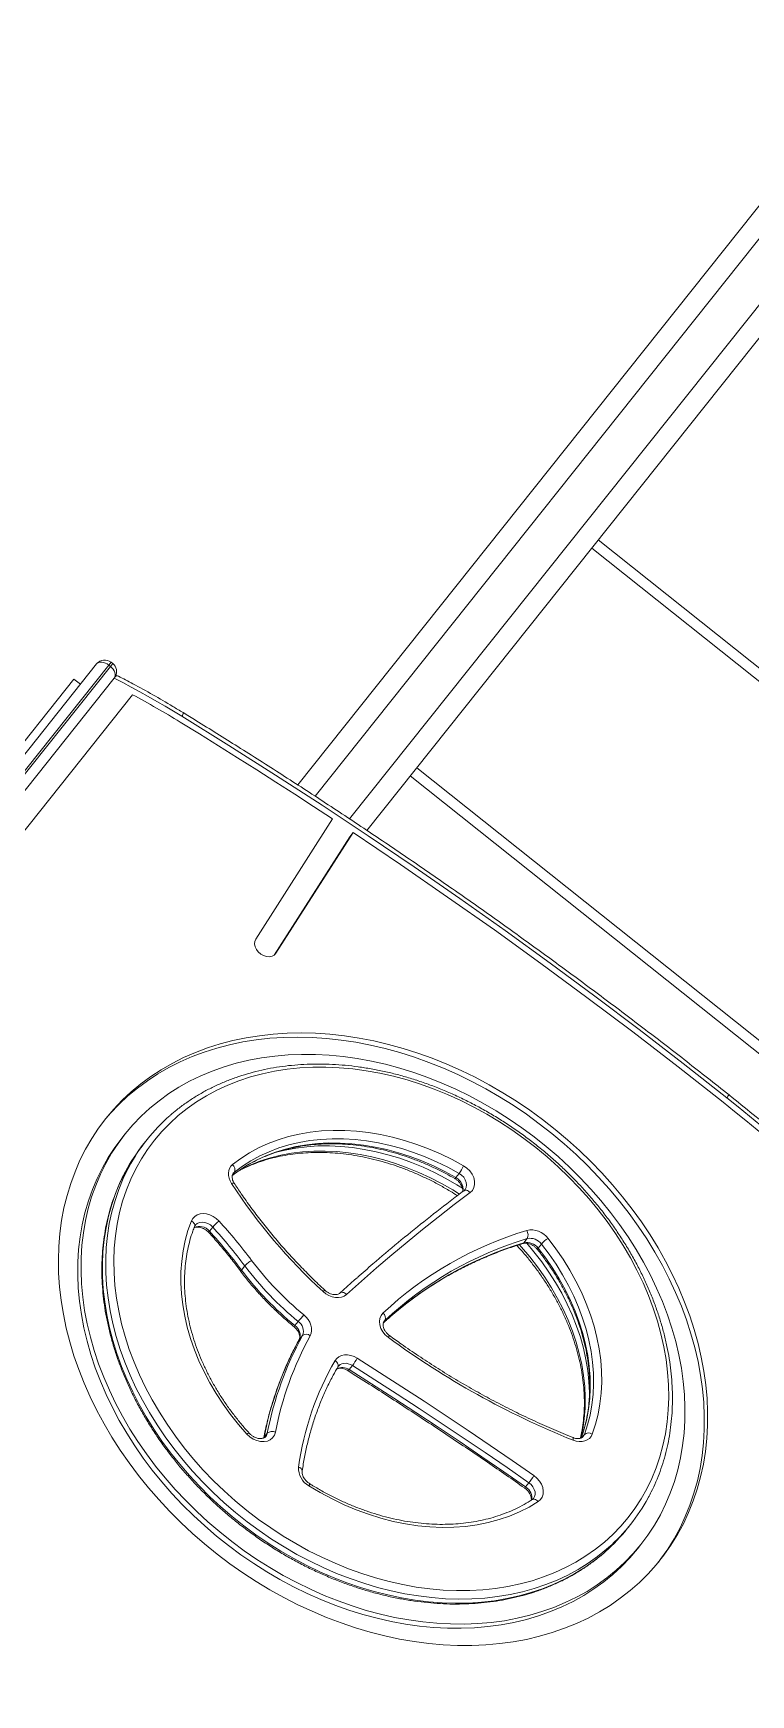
# Model space of a CAD drawing. Header units: millimetres. Extents: x -229914 to 856942, y -268655 to 87212.
# Drawn here: x -140891 to -140543, y 23925 to 24732 of the extents above; entities that cross this region are included whole.
import ezdxf

# ---------------------------------------------------------------- set-up
doc = ezdxf.new("R2010")
doc.units = ezdxf.units.MM

# ---------------------------------------------------------------- blocks, each defined once
blk = doc.blocks.new('Т912NEW')
at = {"color": 7, "linetype": 'Continuous', "lineweight": 15}
for p, q in [((-2987.25, 526.13), (-2987.25, 1056.96)), ((-2947.25, 1056.96), (-2947.25, 529.78)), ((-2231.25, 705.01), (-2947.25, 705.01)), ((-2231.25, 563.58), (-2947.25, 563.58)), ((-2944.64, 455.66), (-2951.81, 524.77)), ((-2951.81, 522.2), (-2951.81, 524.77)), ((-3094.25, 516.28), (-3095.25, 516.28)), ((-2956.6, 454.93), (-2963.74, 523.73)), ((-2944.76, 454.29), (-2951.81, 522.2)), ((-3100.25, 7.17), (-3100.25, 511.28)), ((-3095.25, 514.5), (-3095.25, 10.38)), ((-3095.25, 514.5), (-3094.25, 514.5)), ((-3094.25, 10.38), (-3094.25, 514.5)), ((-3089.25, 511.14), (-3089.25, 512.02)), ((-3089.25, 511.14), (-3089.25, 7.17)), ((-3077.25, 510.46), (-3077.25, 18.93)), ((-3100.25, 498.65), (-3104.25, 498.65)), ((-3104.25, 416.48), (-3104.25, 498.65)), ((-2808.51, 424.87), (-2808.51, 427.44)), ((-2801.34, 422.91), (-2801.42, 422.34)), ((-2762.94, 420.66), (-2762.94, 423.23)), ((-2755.89, 425.5), (-2755.89, 422.93)), ((-2947.25, 341.43), (-2947.25, 338.86)), ((-2937.25, 345.93), (-2937.25, 343.36)), ((-2637.25, 343.36), (-2637.25, 345.93)), ((-2627.25, 338.86), (-2627.25, 341.43)), ((-2885.87, 332.54), (-2885.87, 329.97)), ((-2688.44, 328.49), (-2688.44, 331.06)), ((-2861.94, 324.89), (-2861.94, 327.46)), ((-2824.79, 319.98), (-2824.79, 322.55)), ((-2818.95, 318.55), (-2818.95, 315.98)), ((-2790.92, 322.2), (-2790.92, 319.63)), ((-2802.79, 268.22), (-2802.79, 270.79))]:
    blk.add_line(p, q, dxfattribs=at)
at = {"color": 8, "linetype": 'Continuous', "lineweight": 15}
for p, q in [((-2977.25, 1049.89), (-2977.25, 527.1)), ((-2957.25, 528.9), (-2957.25, 1049.89)), ((-2947.25, 710.01), (-2231.25, 710.01)), ((-2947.25, 568.58), (-2231.25, 568.58)), ((-3095.25, 516.28), (-3095.25, 514.5)), ((-3094.25, 514.5), (-3094.25, 516.28)), ((-2944.64, 454.93), (-2944.64, 455.66)), ((-2682.02, 364.21), (-2682.02, 366.18)), ((-2894.2, 359.92), (-2894.29, 359.19)), ((-2894.2, 359.92), (-2894.2, 358.59)), ((-2792.22, 349.17), (-2792.26, 348.72)), ((-2792.22, 349.17), (-2792.22, 348.37)), ((-2818.93, 315.77), (-2818.95, 315.98)), ((-2802.79, 268.22), (-2802.64, 267.9))]:
    blk.add_line(p, q, dxfattribs=at)
at = {"color": 7, "linetype": 'Continuous', "lineweight": 15, "flags": 128}
for points in [[(-2729.73, 537.08), (-2756.71, 536.92), (-2783.67, 536.49), (-2810.63, 535.78), (-2837.58, 534.8), (-2864.5, 533.55), (-2891.4, 532.02), (-2918.27, 530.23), (-2945.11, 528.16), (-2971.91, 525.81), (-2998.67, 523.2), (-3025.38, 520.32), (-3052.04, 517.16)], [(-2729.72, 534.29), (-2757.54, 534.12), (-2785.35, 533.66), (-2813.15, 532.91), (-2840.94, 531.86), (-2868.7, 530.53), (-2896.44, 528.9), (-2924.14, 526.98), (-2951.81, 524.77)], [(-2672.8, 535.57), (-2679.91, 535.93), (-2687.02, 536.24), (-2694.13, 536.5), (-2701.25, 536.71), (-2708.37, 536.88), (-2715.49, 536.99), (-2722.61, 537.06), (-2729.73, 537.08)], [(-2673.3, 532.79), (-2680.34, 533.15), (-2687.39, 533.45), (-2694.44, 533.71), (-2701.49, 533.93), (-2708.55, 534.09), (-2715.61, 534.2), (-2722.66, 534.27), (-2729.72, 534.29)], [(-3052.04, 517.16), (-3056.73, 516.56), (-3061.41, 515.91), (-3066.08, 515.23), (-3070.74, 514.49), (-3075.39, 513.72), (-3080.02, 512.9), (-3084.64, 512.04), (-3089.25, 511.14)], [(-2963.74, 523.73), (-2974.67, 522.73), (-2985.58, 521.68), (-2996.49, 520.59), (-3007.4, 519.45), (-3018.29, 518.26), (-3029.18, 517.03), (-3040.06, 515.76), (-3050.92, 514.44)], [(-3095.25, 514.5), (-3096.23, 514.44), (-3097.17, 514.25), (-3098.03, 513.96), (-3098.79, 513.56), (-3099.41, 513.07), (-3099.87, 512.51), (-3100.16, 511.91), (-3100.25, 511.28)], [(-2959.25, 341.43), (-2959.08, 335.48), (-2958.55, 329.54), (-2957.67, 323.62), (-2956.45, 317.74), (-2954.88, 311.91), (-2952.96, 306.14), (-2950.71, 300.43), (-2948.13, 294.82), (-2945.21, 289.3), (-2941.98, 283.88), (-2938.42, 278.59), (-2934.56, 273.42), (-2930.4, 268.39), (-2925.94, 263.51), (-2921.21, 258.79), (-2916.19, 254.23), (-2910.92, 249.86), (-2905.39, 245.67), (-2899.62, 241.68), (-2893.62, 237.89), (-2887.4, 234.32), (-2880.98, 230.96), (-2874.37, 227.83), (-2867.58, 224.93), (-2860.63, 222.26), (-2853.52, 219.85), (-2846.28, 217.68), (-2838.92, 215.76), (-2831.46, 214.1), (-2823.9, 212.7), (-2816.27, 211.56), (-2808.58, 210.69), (-2800.84, 210.09), (-2793.08, 209.75), (-2785.31, 209.68), (-2777.54, 209.88), (-2769.79, 210.36), (-2762.07, 211.09), (-2754.41, 212.1), (-2746.82, 213.37), (-2739.3, 214.9), (-2731.89, 216.69), (-2724.59, 218.73), (-2717.41, 221.03), (-2710.38, 223.57), (-2703.51, 226.35), (-2696.8, 229.36), (-2690.28, 232.61), (-2683.96, 236.08), (-2677.85, 239.76), (-2671.97, 243.65), (-2666.32, 247.74), (-2660.92, 252.02), (-2655.77, 256.49), (-2650.89, 261.13), (-2646.3, 265.93), (-2641.99, 270.88), (-2637.97, 275.98), (-2634.26, 281.22), (-2630.87, 286.58), (-2627.79, 292.05), (-2625.04, 297.62), (-2622.62, 303.28), (-2620.54, 309.01), (-2618.8, 314.82), (-2617.4, 320.68), (-2616.35, 326.58), (-2615.65, 332.51), (-2615.3, 338.46), (-2615.3, 344.41), (-2615.65, 350.36), (-2616.35, 356.29), (-2617.4, 362.19), (-2618.8, 368.05), (-2620.54, 373.85), (-2622.62, 379.59), (-2625.04, 385.25), (-2627.79, 390.82), (-2630.87, 396.29), (-2634.26, 401.65), (-2637.97, 406.88), (-2641.99, 411.98), (-2646.3, 416.94), (-2650.89, 421.74), (-2655.77, 426.38), (-2660.92, 430.85), (-2666.32, 435.13), (-2671.97, 439.22), (-2677.85, 443.11), (-2683.96, 446.79), (-2690.28, 450.26), (-2696.8, 453.5), (-2703.51, 456.52), (-2710.38, 459.3), (-2717.41, 461.84), (-2724.59, 464.14), (-2731.89, 466.18), (-2739.3, 467.97), (-2746.82, 469.5), (-2754.41, 470.77), (-2762.07, 471.77), (-2769.79, 472.51), (-2777.54, 472.98), (-2785.31, 473.19), (-2793.08, 473.12), (-2800.84, 472.78), (-2808.58, 472.18), (-2816.27, 471.31), (-2823.9, 470.17), (-2831.46, 468.77), (-2838.92, 467.11), (-2846.28, 465.19), (-2853.52, 463.02), (-2860.63, 460.6), (-2867.58, 457.94), (-2874.37, 455.04), (-2880.98, 451.91), (-2887.4, 448.55), (-2893.62, 444.98), (-2899.62, 441.19), (-2905.39, 437.2), (-2910.92, 433.01), (-2916.19, 428.64), (-2921.21, 424.08), (-2925.94, 419.36), (-2930.4, 414.48), (-2934.56, 409.45), (-2938.42, 404.28), (-2941.98, 398.99), (-2945.21, 393.57), (-2948.13, 388.05), (-2950.71, 382.43), (-2952.96, 376.73), (-2954.88, 370.96), (-2956.45, 365.13), (-2957.67, 359.25), (-2958.55, 353.33), (-2959.08, 347.39), (-2959.25, 341.43)], [(-2615.26, 340.15), (-2615.3, 341.84), (-2615.65, 347.79), (-2616.35, 353.72), (-2617.4, 359.62), (-2618.8, 365.48), (-2620.54, 371.28), (-2622.62, 377.02), (-2625.04, 382.68), (-2627.79, 388.25), (-2630.87, 393.72), (-2634.26, 399.08), (-2637.97, 404.31), (-2641.99, 409.41), (-2646.3, 414.37), (-2650.89, 419.17), (-2655.77, 423.81), (-2660.92, 428.27), (-2666.32, 432.56), (-2671.97, 436.65), (-2677.85, 440.54), (-2683.96, 444.22), (-2690.28, 447.69), (-2696.8, 450.93), (-2703.51, 453.95), (-2710.38, 456.73), (-2717.41, 459.27), (-2724.59, 461.57), (-2731.89, 463.61), (-2739.3, 465.4), (-2746.82, 466.93), (-2754.41, 468.2), (-2762.07, 469.2), (-2769.79, 469.94), (-2777.54, 470.41), (-2785.31, 470.61), (-2793.08, 470.55), (-2800.84, 470.21), (-2808.58, 469.61), (-2816.27, 468.73), (-2823.9, 467.6), (-2831.46, 466.2), (-2838.92, 464.54), (-2846.28, 462.62), (-2853.52, 460.45), (-2860.63, 458.03), (-2867.58, 455.37), (-2874.37, 452.47), (-2880.98, 449.34), (-2887.4, 445.98), (-2893.62, 442.4), (-2899.62, 438.62), (-2905.39, 434.63), (-2910.92, 430.44), (-2916.19, 426.06), (-2921.21, 421.51), (-2925.94, 416.79), (-2930.4, 411.91), (-2934.56, 406.88), (-2938.42, 401.71), (-2941.98, 396.41), (-2945.21, 391), (-2948.13, 385.48), (-2950.71, 379.86), (-2952.96, 374.16), (-2954.88, 368.39), (-2956.45, 362.56), (-2957.67, 356.68), (-2958.55, 350.76), (-2959.08, 344.82), (-2959.24, 340.15)], [(-2947.25, 341.43), (-2947.08, 335.69), (-2946.55, 329.96), (-2945.67, 324.25), (-2944.45, 318.58), (-2942.87, 312.96), (-2940.96, 307.4), (-2938.71, 301.92), (-2936.13, 296.53), (-2933.21, 291.23), (-2929.98, 286.05), (-2926.44, 280.98), (-2922.59, 276.05), (-2918.44, 271.26), (-2914, 266.63), (-2909.28, 262.16), (-2904.3, 257.87), (-2899.06, 253.76), (-2893.57, 249.84), (-2887.85, 246.12), (-2881.9, 242.61), (-2875.75, 239.32), (-2869.41, 236.26), (-2862.88, 233.42), (-2856.19, 230.83), (-2849.35, 228.47), (-2842.37, 226.37), (-2835.27, 224.52), (-2828.06, 222.92), (-2820.76, 221.59), (-2813.39, 220.51), (-2805.96, 219.71), (-2798.5, 219.17), (-2791, 218.9), (-2783.5, 218.9), (-2776.01, 219.17), (-2768.54, 219.71), (-2761.11, 220.51), (-2753.74, 221.59), (-2746.44, 222.92), (-2739.24, 224.52), (-2732.14, 226.37), (-2725.16, 228.47), (-2718.31, 230.83), (-2711.62, 233.42), (-2705.1, 236.26), (-2698.75, 239.32), (-2692.6, 242.61), (-2686.66, 246.12), (-2680.94, 249.84), (-2675.45, 253.76), (-2670.21, 257.87), (-2665.22, 262.16), (-2660.51, 266.63), (-2656.07, 271.26), (-2651.92, 276.05), (-2648.07, 280.98), (-2644.52, 286.05), (-2641.29, 291.23), (-2638.38, 296.53), (-2635.79, 301.92), (-2633.54, 307.4), (-2631.63, 312.96), (-2630.06, 318.58), (-2628.83, 324.25), (-2627.96, 329.96), (-2627.43, 335.69), (-2627.25, 341.43), (-2627.43, 347.18), (-2627.96, 352.91), (-2628.83, 358.62), (-2630.06, 364.29), (-2631.63, 369.91), (-2633.54, 375.46), (-2635.79, 380.95), (-2638.38, 386.34), (-2641.29, 391.64), (-2644.52, 396.82), (-2648.07, 401.89), (-2651.92, 406.82), (-2656.07, 411.6), (-2660.51, 416.24), (-2665.22, 420.71), (-2670.21, 425), (-2675.45, 429.11), (-2680.94, 433.03), (-2686.66, 436.75), (-2692.6, 440.25), (-2698.75, 443.54), (-2705.1, 446.61), (-2711.62, 449.44), (-2718.31, 452.04), (-2725.16, 454.39), (-2732.14, 456.5), (-2739.24, 458.35), (-2746.44, 459.95), (-2753.74, 461.28), (-2761.11, 462.35), (-2768.54, 463.16), (-2776.01, 463.7), (-2783.5, 463.97), (-2791, 463.97), (-2798.5, 463.7), (-2805.96, 463.16), (-2813.39, 462.35), (-2820.76, 461.28), (-2828.06, 459.95), (-2835.27, 458.35), (-2842.37, 456.5), (-2849.35, 454.39), (-2856.19, 452.04), (-2862.88, 449.44), (-2869.41, 446.61), (-2875.75, 443.54), (-2881.9, 440.25), (-2887.85, 436.75), (-2893.57, 433.03), (-2899.06, 429.11), (-2904.3, 425), (-2909.28, 420.71), (-2914, 416.24), (-2918.44, 411.6), (-2922.59, 406.82), (-2926.44, 401.89), (-2929.98, 396.82), (-2933.21, 391.64), (-2936.13, 386.34), (-2938.71, 380.95), (-2940.96, 375.46), (-2942.87, 369.91), (-2944.45, 364.29), (-2945.67, 358.62), (-2946.55, 352.91), (-2947.08, 347.18), (-2947.25, 341.43)], [(-2640.25, 347.86), (-2640.43, 353.39), (-2640.96, 358.9), (-2641.84, 364.38), (-2643.08, 369.83), (-2644.66, 375.22), (-2646.58, 380.55), (-2648.84, 385.8), (-2651.44, 390.96), (-2654.37, 396.01), (-2657.61, 400.95), (-2661.17, 405.75), (-2665.03, 410.42), (-2669.18, 414.94), (-2673.62, 419.3), (-2678.33, 423.49), (-2683.31, 427.49), (-2688.53, 431.3), (-2694, 434.91), (-2699.68, 438.31), (-2705.58, 441.49), (-2711.68, 444.45), (-2717.96, 447.17), (-2724.4, 449.66), (-2731, 451.9), (-2737.73, 453.89), (-2744.58, 455.62), (-2751.53, 457.1), (-2758.57, 458.31), (-2765.68, 459.25), (-2772.84, 459.93), (-2780.04, 460.33), (-2787.25, 460.47), (-2794.46, 460.33), (-2801.66, 459.93), (-2808.82, 459.25), (-2815.93, 458.31), (-2822.97, 457.1), (-2829.92, 455.62), (-2836.77, 453.89), (-2843.51, 451.9), (-2850.1, 449.66), (-2856.55, 447.17), (-2862.82, 444.45), (-2868.92, 441.49), (-2874.82, 438.31), (-2880.51, 434.91), (-2885.97, 431.3), (-2891.2, 427.49), (-2896.17, 423.49), (-2900.88, 419.3), (-2905.32, 414.94), (-2909.48, 410.42), (-2913.34, 405.75), (-2916.89, 400.95), (-2920.14, 396.01), (-2923.06, 390.96), (-2925.66, 385.8), (-2927.92, 380.55), (-2929.85, 375.22), (-2931.43, 369.83), (-2932.66, 364.38), (-2933.54, 358.9), (-2934.07, 353.39), (-2934.25, 347.86), (-2934.07, 342.34), (-2933.54, 336.82), (-2932.66, 331.34), (-2931.43, 325.89), (-2929.85, 320.5), (-2927.92, 315.17), (-2925.66, 309.93), (-2923.06, 304.77), (-2920.14, 299.72), (-2916.89, 294.78), (-2913.34, 289.97), (-2909.48, 285.3), (-2905.32, 280.78), (-2900.88, 276.42), (-2896.17, 272.24), (-2891.2, 268.24), (-2885.97, 264.42), (-2880.51, 260.81), (-2874.82, 257.41), (-2868.92, 254.23), (-2862.82, 251.27), (-2856.55, 248.55), (-2850.1, 246.06), (-2843.51, 243.83), (-2836.77, 241.84), (-2829.92, 240.1), (-2822.97, 238.63), (-2815.93, 237.42), (-2808.82, 236.47), (-2801.66, 235.8), (-2794.46, 235.39), (-2787.25, 235.25), (-2780.04, 235.39), (-2772.84, 235.8), (-2765.68, 236.47), (-2758.57, 237.42), (-2751.53, 238.63), (-2744.58, 240.1), (-2737.73, 241.84), (-2731, 243.83), (-2724.4, 246.06), (-2717.96, 248.55), (-2711.68, 251.27), (-2705.58, 254.23), (-2699.68, 257.41), (-2694, 260.81), (-2688.53, 264.42), (-2683.31, 268.24), (-2678.33, 272.24), (-2673.62, 276.42), (-2669.18, 280.78), (-2665.03, 285.3), (-2661.17, 289.97), (-2657.61, 294.78), (-2654.37, 299.72), (-2651.44, 304.77), (-2648.84, 309.93), (-2646.58, 315.17), (-2644.66, 320.5), (-2643.08, 325.89), (-2641.84, 331.34), (-2640.96, 336.82), (-2640.43, 342.34), (-2640.25, 347.86)], [(-2956.6, 454.93), (-2956.27, 453.75), (-2955.56, 452.68), (-2954.51, 451.79), (-2953.2, 451.14), (-2951.71, 450.77), (-2950.14, 450.71), (-2948.61, 450.96), (-2947.22, 451.51), (-2946.05, 452.31), (-2945.2, 453.32), (-2944.72, 454.46), (-2944.64, 455.66)], [(-2897.16, 362.24), (-2895.91, 367.04), (-2894.29, 371.78), (-2892.33, 376.44), (-2890.01, 381.01), (-2887.36, 385.47), (-2884.39, 389.8), (-2881.09, 394), (-2877.48, 398.04), (-2873.58, 401.92), (-2869.39, 405.62), (-2864.93, 409.13), (-2860.22, 412.44), (-2855.27, 415.54), (-2850.09, 418.42), (-2844.71, 421.06), (-2839.14, 423.46), (-2833.39, 425.62), (-2827.5, 427.52), (-2821.47, 429.15), (-2815.33, 430.52), (-2809.1, 431.62)], [(-2809.1, 431.62), (-2807.15, 431.75), (-2805.2, 431.56), (-2803.36, 431.04), (-2801.7, 430.24), (-2800.32, 429.17), (-2799.26, 427.91), (-2798.59, 426.49), (-2798.34, 425), (-2798.51, 423.51)], [(-2755.02, 429.63), (-2748.96, 428.08), (-2743.03, 426.27), (-2737.24, 424.2), (-2731.61, 421.88), (-2726.17, 419.32), (-2720.93, 416.52), (-2715.9, 413.5), (-2711.11, 410.26), (-2706.57, 406.82), (-2702.3, 403.18), (-2698.3, 399.36), (-2694.59, 395.37), (-2691.19, 391.23), (-2688.11, 386.95), (-2685.35, 382.53), (-2682.92, 378), (-2680.84, 373.38), (-2679.11, 368.67)], [(-2808.51, 427.44), (-2814.58, 426.37), (-2820.55, 425.04), (-2826.42, 423.45), (-2832.15, 421.6), (-2837.74, 419.5), (-2843.16, 417.16), (-2848.4, 414.59), (-2853.44, 411.79), (-2858.26, 408.78), (-2862.84, 405.56), (-2867.18, 402.14), (-2871.26, 398.54), (-2875.05, 394.76), (-2878.56, 390.83), (-2881.77, 386.74), (-2884.67, 382.53), (-2887.25, 378.19), (-2889.5, 373.74), (-2891.41, 369.21), (-2892.98, 364.6), (-2894.2, 359.92)], [(-2798.51, 423.51), (-2800.93, 414.05), (-2803.22, 404.57), (-2805.41, 395.08), (-2807.48, 385.57), (-2809.43, 376.05), (-2811.28, 366.51), (-2813, 356.97), (-2814.61, 347.41)], [(-2682.02, 366.18), (-2683.71, 370.76), (-2685.73, 375.26), (-2688.09, 379.67), (-2690.78, 383.97), (-2693.78, 388.14), (-2697.09, 392.17), (-2700.69, 396.05), (-2704.58, 399.76), (-2708.74, 403.3), (-2713.16, 406.65), (-2717.82, 409.8), (-2722.71, 412.75), (-2727.81, 415.47), (-2733.11, 417.96), (-2738.58, 420.22), (-2744.22, 422.23), (-2749.99, 423.99), (-2755.89, 425.5)], [(-2755.89, 422.93), (-2749.99, 421.42), (-2744.22, 419.66), (-2738.58, 417.65), (-2733.11, 415.39), (-2727.81, 412.9), (-2722.71, 410.17), (-2717.82, 407.23), (-2713.16, 404.08), (-2708.74, 400.73), (-2704.58, 397.19), (-2700.69, 393.48), (-2697.09, 389.6), (-2693.78, 385.56), (-2690.78, 381.39), (-2688.09, 377.1), (-2685.73, 372.69), (-2683.71, 368.19), (-2682.02, 363.61)], [(-2679.11, 368.67), (-2678.86, 367.44), (-2678.9, 366.2), (-2679.23, 364.98), (-2679.84, 363.83), (-2680.71, 362.78), (-2681.81, 361.87), (-2683.1, 361.12), (-2684.55, 360.57)], [(-2891.87, 354.75), (-2893.19, 355.29), (-2894.37, 355.99), (-2895.38, 356.83), (-2896.2, 357.79), (-2896.8, 358.84), (-2897.17, 359.95), (-2897.29, 361.1), (-2897.16, 362.24)], [(-2817.59, 345.76), (-2815.97, 355.34), (-2815.7, 356.9)], [(-2814.61, 347.41), (-2814.99, 346.11), (-2815.69, 344.9), (-2816.68, 343.8), (-2817.92, 342.88), (-2819.37, 342.15), (-2820.98, 341.65), (-2822.68, 341.4), (-2824.41, 341.4)], [(-2785.77, 343.72), (-2787.71, 343.81), (-2789.58, 344.2), (-2791.3, 344.9), (-2792.79, 345.86), (-2793.96, 347.05), (-2794.78, 348.4), (-2795.2, 349.86), (-2795.2, 351.35)], [(-2947.25, 338.86), (-2947.08, 333.12), (-2946.55, 327.39), (-2945.67, 321.68), (-2944.45, 316.01), (-2942.87, 310.39), (-2940.96, 304.83), (-2938.71, 299.35), (-2936.13, 293.96), (-2933.21, 288.66), (-2929.98, 283.47), (-2926.44, 278.41), (-2922.59, 273.48), (-2918.44, 268.69), (-2914, 264.06), (-2909.28, 259.59), (-2904.3, 255.3), (-2899.06, 251.18), (-2893.57, 247.27), (-2887.85, 243.55), (-2881.9, 240.04), (-2875.75, 236.75), (-2869.41, 233.69), (-2862.88, 230.85), (-2856.19, 228.26), (-2849.35, 225.9), (-2842.37, 223.8), (-2835.27, 221.94), (-2828.06, 220.35), (-2820.76, 219.01), (-2813.39, 217.94), (-2805.96, 217.14), (-2798.5, 216.6), (-2791, 216.33), (-2783.5, 216.33), (-2776.01, 216.6), (-2768.54, 217.14), (-2761.11, 217.94), (-2753.74, 219.01), (-2746.44, 220.35), (-2739.24, 221.94), (-2732.14, 223.8), (-2725.16, 225.9), (-2718.31, 228.26), (-2711.62, 230.85), (-2705.1, 233.69), (-2698.75, 236.75), (-2692.6, 240.04), (-2686.66, 243.55), (-2680.94, 247.27), (-2675.45, 251.18), (-2670.21, 255.3), (-2665.22, 259.59), (-2660.51, 264.06), (-2656.07, 268.69), (-2651.92, 273.48), (-2648.07, 278.41), (-2644.52, 283.47), (-2641.29, 288.66), (-2638.38, 293.96), (-2635.79, 299.35), (-2633.54, 304.83), (-2631.63, 310.39), (-2630.06, 316.01), (-2628.83, 321.68), (-2627.96, 327.39), (-2627.43, 333.12), (-2627.25, 338.86)], [(-2895.81, 328.39), (-2896.05, 329.75), (-2895.92, 331.12), (-2895.44, 332.45), (-2894.63, 333.68), (-2893.52, 334.76), (-2892.14, 335.64), (-2890.57, 336.31), (-2888.85, 336.71), (-2887.07, 336.85), (-2885.28, 336.72)], [(-2791.35, 326.4), (-2778.56, 327.77), (-2765.75, 329.07), (-2752.93, 330.29), (-2740.1, 331.44), (-2727.26, 332.51), (-2714.41, 333.51), (-2701.55, 334.43), (-2688.68, 335.28)], [(-2688.44, 331.06), (-2701.28, 330.21), (-2714.12, 329.29), (-2726.95, 328.3), (-2739.77, 327.23), (-2752.57, 326.08), (-2765.37, 324.86), (-2778.15, 323.57), (-2790.92, 322.2)], [(-2688.68, 335.28), (-2686.78, 335.24), (-2684.94, 334.9), (-2683.22, 334.27), (-2681.72, 333.38), (-2680.5, 332.27), (-2679.6, 330.99), (-2679.08, 329.59), (-2678.96, 328.14), (-2679.23, 326.7)], [(-2810.22, 264.28), (-2816.36, 265.41), (-2822.41, 266.81), (-2828.35, 268.46), (-2834.15, 270.37), (-2839.8, 272.53), (-2845.29, 274.93), (-2850.59, 277.57), (-2855.68, 280.43), (-2860.56, 283.5), (-2865.2, 286.79), (-2869.59, 290.27), (-2873.72, 293.93), (-2877.56, 297.77), (-2881.12, 301.77), (-2884.38, 305.91), (-2887.32, 310.2), (-2889.95, 314.6), (-2892.24, 319.11), (-2894.2, 323.71), (-2895.81, 328.39)], [(-2824.74, 326.77), (-2823.15, 326.64), (-2821.62, 326.3), (-2820.18, 325.76), (-2818.9, 325.02), (-2817.81, 324.13), (-2816.94, 323.1), (-2816.32, 321.97), (-2815.97, 320.77)], [(-2799.01, 318.82), (-2799.04, 320.14), (-2798.73, 321.44), (-2798.1, 322.68), (-2797.18, 323.79), (-2796, 324.76), (-2794.6, 325.53), (-2793.03, 326.09), (-2791.35, 326.4)], [(-2790.92, 319.63), (-2778.15, 321), (-2765.37, 322.29), (-2752.57, 323.51), (-2739.77, 324.66), (-2726.95, 325.73), (-2714.12, 326.72), (-2701.28, 327.64), (-2688.44, 328.49)], [(-2679.23, 326.7), (-2681.04, 321.87), (-2683.21, 317.14), (-2685.75, 312.51), (-2688.63, 308.01), (-2691.86, 303.64), (-2695.42, 299.42), (-2699.29, 295.37), (-2703.46, 291.51), (-2707.93, 287.84), (-2712.67, 284.37), (-2717.66, 281.12), (-2722.9, 278.11), (-2728.36, 275.33), (-2734.02, 272.81), (-2739.87, 270.54), (-2745.88, 268.55), (-2752.03, 266.82), (-2758.3, 265.38), (-2764.68, 264.22), (-2771.13, 263.35)], [(-2800, 273.57), (-2799.48, 272.14), (-2799.38, 270.66), (-2799.69, 269.19), (-2800.4, 267.81), (-2801.48, 266.58), (-2802.88, 265.56), (-2804.54, 264.79), (-2806.37, 264.3), (-2808.29, 264.13), (-2810.22, 264.28)]]:
    blk.add_lwpolyline(points, dxfattribs=at)
at = {"color": 8, "linetype": 'Continuous', "lineweight": 15, "flags": 128}
for points in [[(-3089.33, 511.86), (-3089.35, 511.91), (-3089.63, 512.51), (-3090.09, 513.07), (-3090.72, 513.56), (-3091.47, 513.96), (-3092.34, 514.25), (-3093.28, 514.44), (-3094.25, 514.5)], [(-2801.34, 422.89), (-2801.35, 423.15), (-2801.6, 424.26), (-2802.19, 425.29), (-2803.09, 426.18), (-2804.25, 426.87), (-2805.6, 427.33), (-2807.05, 427.52), (-2808.51, 427.44)], [(-2894.06, 357.96), (-2892.98, 362.02), (-2891.41, 366.64), (-2889.5, 371.17), (-2887.25, 375.62), (-2884.67, 379.95), (-2881.77, 384.17), (-2878.56, 388.26), (-2875.05, 392.19), (-2871.26, 395.97), (-2867.18, 399.57), (-2862.84, 402.99), (-2858.26, 406.21), (-2853.44, 409.22), (-2848.4, 412.02), (-2843.16, 414.59), (-2837.74, 416.93), (-2832.15, 419.03), (-2826.42, 420.87), (-2820.55, 422.47), (-2814.58, 423.8), (-2808.51, 424.87)], [(-2892.62, 362.94), (-2892.49, 363.22), (-2890.26, 367.69), (-2887.71, 372.07), (-2884.84, 376.32), (-2881.66, 380.45), (-2878.19, 384.43), (-2874.43, 388.26), (-2870.39, 391.92), (-2866.09, 395.4), (-2861.55, 398.69), (-2856.77, 401.79), (-2851.77, 404.67), (-2846.57, 407.33), (-2841.19, 409.76), (-2835.63, 411.96), (-2829.92, 413.92), (-2824.08, 415.63), (-2818.12, 417.08), (-2812.06, 418.28), (-2805.93, 419.21), (-2802.13, 419.66)], [(-2802.68, 422.81), (-2805.93, 422.43), (-2812.06, 421.49), (-2818.12, 420.3), (-2824.08, 418.84), (-2829.92, 417.13), (-2835.63, 415.18), (-2841.19, 412.98), (-2846.57, 410.54), (-2851.77, 407.88), (-2856.77, 405), (-2861.55, 401.91), (-2866.09, 398.62), (-2870.39, 395.14), (-2874.43, 391.47), (-2878.19, 387.65), (-2881.66, 383.66), (-2884.84, 379.54), (-2885.13, 379.13)], [(-2808.65, 424.15), (-2808.61, 424.18), (-2808.56, 424.3), (-2808.53, 424.53), (-2808.51, 424.87)], [(-2808.51, 424.87), (-2807.05, 424.95), (-2805.6, 424.76), (-2804.25, 424.3), (-2803.09, 423.61), (-2802.19, 422.72), (-2801.6, 421.69), (-2801.54, 421.55)], [(-2801.42, 422.34), (-2801.4, 422.4), (-2801.23, 422.73), (-2800.96, 423.02), (-2800.59, 423.26), (-2800.15, 423.43), (-2799.64, 423.53), (-2799.09, 423.56), (-2798.51, 423.51)], [(-2762.94, 420.66), (-2763, 420.3), (-2763.12, 420.03)], [(-2689.14, 378.81), (-2689.66, 379.54), (-2692.84, 383.66), (-2696.32, 387.65), (-2700.08, 391.47), (-2704.11, 395.14), (-2708.41, 398.62), (-2712.95, 401.91), (-2717.73, 405), (-2722.73, 407.88), (-2727.93, 410.54), (-2733.32, 412.98), (-2738.87, 415.18), (-2744.58, 417.13), (-2750.43, 418.84), (-2756.38, 420.3), (-2761.66, 421.35)], [(-2755.7, 422.21), (-2755.74, 422.23), (-2755.82, 422.36), (-2755.87, 422.6), (-2755.89, 422.93)], [(-2764.13, 418.56), (-2762.44, 418.28), (-2756.38, 417.08), (-2750.43, 415.63), (-2744.58, 413.92), (-2738.87, 411.96), (-2733.32, 409.76), (-2727.93, 407.33), (-2722.73, 404.67), (-2717.73, 401.79), (-2712.95, 398.69), (-2708.41, 395.4), (-2704.11, 391.92), (-2700.08, 388.26), (-2696.32, 384.43), (-2692.84, 380.45), (-2689.66, 376.32), (-2686.79, 372.07), (-2684.24, 367.69), (-2682.25, 363.74)], [(-2681.84, 365.04), (-2681.85, 365.36), (-2682.02, 366.18)], [(-2891.87, 354.75), (-2891.63, 355.12), (-2891.41, 355.41), (-2891.2, 355.6), (-2891.02, 355.68), (-2890.92, 355.67)], [(-2685.42, 361.51), (-2685.33, 361.52), (-2685.16, 361.43), (-2684.97, 361.24), (-2684.77, 360.95), (-2684.55, 360.57)], [(-2814.61, 347.41), (-2815.19, 347.43), (-2815.75, 347.37), (-2816.27, 347.24), (-2816.72, 347.04), (-2817.09, 346.79), (-2817.36, 346.48), (-2817.53, 346.13), (-2817.57, 345.99)], [(-2638.57, 330.71), (-2638.83, 329.33), (-2640.05, 323.86), (-2641.61, 318.43), (-2643.51, 313.08), (-2645.75, 307.8), (-2648.33, 302.6), (-2651.22, 297.51), (-2654.43, 292.53), (-2657.96, 287.68), (-2661.78, 282.96), (-2665.9, 278.39), (-2670.3, 273.98), (-2674.97, 269.74), (-2679.91, 265.67), (-2685.1, 261.79), (-2690.53, 258.11), (-2696.18, 254.63), (-2702.04, 251.37), (-2708.11, 248.32), (-2714.35, 245.51), (-2720.77, 242.93), (-2727.35, 240.59), (-2734.06, 238.49), (-2740.9, 236.65), (-2747.85, 235.06), (-2754.88, 233.73), (-2762, 232.67), (-2769.17, 231.86), (-2776.39, 231.33), (-2783.63, 231.06), (-2790.88, 231.06), (-2798.12, 231.33), (-2805.33, 231.86), (-2812.51, 232.67), (-2819.62, 233.73), (-2826.66, 235.06), (-2833.6, 236.65), (-2840.44, 238.49), (-2847.16, 240.59), (-2853.73, 242.93), (-2860.15, 245.51), (-2866.4, 248.32), (-2872.46, 251.37), (-2878.33, 254.63), (-2883.98, 258.11), (-2889.4, 261.79), (-2894.59, 265.67), (-2899.53, 269.74), (-2904.2, 273.98), (-2908.6, 278.39), (-2912.72, 282.96), (-2916.55, 287.68), (-2920.07, 292.53), (-2923.28, 297.51), (-2926.18, 302.6), (-2928.75, 307.8), (-2930.99, 313.08), (-2932.89, 318.43), (-2934.46, 323.86), (-2935.68, 329.33), (-2935.77, 329.85)], [(-2885.87, 332.54), (-2887.36, 332.62), (-2888.83, 332.42), (-2890.19, 331.95), (-2891.36, 331.23), (-2892.26, 330.31), (-2892.83, 329.26), (-2893.05, 328.12), (-2893.05, 328.04)], [(-2681.95, 326.49), (-2682.1, 327.5), (-2682.58, 328.53), (-2683.36, 329.44), (-2684.4, 330.18), (-2685.65, 330.72), (-2687.02, 331.02), (-2688.44, 331.06)], [(-2935.78, 327.28), (-2935.68, 326.76), (-2934.46, 321.29), (-2932.89, 315.86), (-2930.99, 310.51), (-2928.75, 305.22), (-2926.18, 300.03), (-2923.28, 294.94), (-2920.07, 289.96), (-2916.55, 285.11), (-2912.72, 280.39), (-2908.6, 275.82), (-2904.2, 271.41), (-2899.53, 267.17), (-2894.59, 263.1), (-2889.4, 259.22), (-2883.98, 255.54), (-2878.33, 252.06), (-2872.46, 248.8), (-2866.4, 245.75), (-2860.15, 242.94), (-2853.73, 240.36), (-2847.16, 238.02), (-2840.44, 235.92), (-2833.6, 234.08), (-2826.66, 232.49), (-2819.62, 231.16), (-2812.51, 230.1), (-2805.33, 229.29), (-2798.12, 228.76), (-2790.88, 228.49), (-2783.63, 228.49), (-2776.39, 228.76), (-2769.17, 229.29), (-2762, 230.1), (-2754.88, 231.16), (-2747.85, 232.49), (-2740.9, 234.08), (-2734.06, 235.92), (-2727.35, 238.02), (-2720.77, 240.36), (-2714.35, 242.94), (-2708.11, 245.75), (-2702.04, 248.8), (-2696.18, 252.06), (-2690.53, 255.54), (-2685.1, 259.22), (-2679.91, 263.1), (-2674.97, 267.17), (-2670.3, 271.41), (-2665.9, 275.82), (-2661.78, 280.39), (-2657.96, 285.11), (-2654.43, 289.96), (-2651.22, 294.94), (-2648.33, 300.03), (-2645.75, 305.22), (-2643.51, 310.51), (-2641.61, 315.86), (-2640.05, 321.29), (-2638.83, 326.76), (-2638.59, 328.08)], [(-2895.81, 328.39), (-2895.25, 328.45), (-2894.7, 328.44), (-2894.19, 328.35), (-2893.75, 328.19), (-2893.39, 327.97), (-2893.12, 327.68), (-2892.95, 327.35), (-2892.95, 327.34)], [(-2885.87, 329.97), (-2885.86, 329.63), (-2885.82, 329.4), (-2885.77, 329.27), (-2885.73, 329.25)], [(-2679.23, 326.7), (-2679.8, 326.77), (-2680.34, 326.77), (-2680.84, 326.69), (-2681.28, 326.53), (-2681.65, 326.31), (-2681.91, 326.03), (-2682.07, 325.72)], [(-2796.04, 317.32), (-2796.09, 317.51), (-2796.26, 317.86), (-2796.53, 318.17), (-2796.9, 318.43), (-2797.35, 318.63), (-2797.87, 318.77), (-2798.43, 318.83), (-2799.01, 318.82)], [(-2790.92, 322.2), (-2792.04, 321.99), (-2793.09, 321.62), (-2794.02, 321.1), (-2794.81, 320.46), (-2795.43, 319.71), (-2795.84, 318.89), (-2796.05, 318.02), (-2796.07, 317.65)], [(-2802.36, 269.06), (-2802.4, 269.59), (-2802.79, 270.79)]]:
    blk.add_lwpolyline(points, dxfattribs=at)
at = {"color": 8, "linetype": 'Continuous', "lineweight": 15}
for centre, radius, start, end in [((-3035.19, 537.24), 305.46, 359.97017, 0.30518), ((-3054.76, 517.19), 2.73, 359.45499, 39.17313), ((-2619.13, 320.96), 174.99, 145.27102, 171.2183), ((-2822.01, 341.45), 2.4, 155.06518, 181.22745), ((-2789.88, 343.79), 4.11, 359.15156, 14.18061), ((-2887.26, 323.87), 6.25, 77.18563, 152.91373), ((-2690.03, 328.26), 1.61, 342.67189, 8.02903), ((-2687.61, 322.5), 6.04, 25.36496, 97.86937), ((-2817.47, 319.75), 7.32, 178.22534, 183.72033), ((-2790.67, 313.97), 5.66, 92.53393, 157.58242), ((-2791.93, 319.4), 1.03, 331.94116, 12.31822), ((-2779.61, 265.39), 2.2, 44.99911, 117.75577), ((-2808.59, 264.15), 1.63, 134.81376, 175.60411), ((-2772.87, 263.37), 1.74, 359.11501, 36.0615)]:
    blk.add_arc(centre, radius, start, end, dxfattribs=at)
at = {"color": 7, "linetype": 'Continuous', "lineweight": 15}
for centre, radius, start, end in [((-3095.25, 511.28), 5, 90, 180), ((-3094.25, 511.28), 5, 10.30636, 90), ((-2990.51, 25.16), 493, 97.03917, 100.13418), ((-2827.99, 426.83), 19.49, 1.78266, 14.22319), ((-2757.7, 419.8), 10.18, 74.78613, 140.95025), ((-2742.69, 424.89), 13.21, 158.95514, 177.32758), ((-2620.33, 325.5), 176.77, 145.26546, 171.59198), ((-2619.25, 323.6), 174.85, 145.26569, 171.59147), ((-2766.81, 422.46), 3.94, 11.15044, 72.13251), ((-2757.67, 418.95), 6.79, 74.78216, 140.95288), ((-2757.67, 416.38), 6.79, 74.78376, 140.95128), ((-2678.86, 365.43), 3.25, 94.4438, 166.62566), ((-2848.82, 345.93), 88.43, 169.54309, 190.48071), ((-2897.17, 359.18), 3.05, 13.97, 89.9186), ((-2802.35, 755.91), 412.52, 272.30398, 286.5919), ((-2725.77, 345.92), 88.52, 0.01139, 10.00659), ((-2804.04, 621.39), 280.74, 251.76849, 265.83747), ((-2795.03, 348.45), 2.9, 14.39165, 93.423), ((-2848.68, 343.38), 88.57, 180.01301, 190.4741), ((-2725.75, 343.38), 88.5, 350.04212, 359.98925), ((-2725.71, 345.95), 88.46, 350.08095, 359.99065), ((-2866.53, 331.93), 19.35, 165.68615, 178.21696), ((-2918.61, 119.34), 215.7, 74.76825, 81.26879), ((-2918.59, 119.81), 219.45, 74.77489, 81.26826), ((-2822.9, 480.23), 153.47, 255.63848, 269.31043), ((-2734.98, 330.47), 46.55, 0.72309, 5.92669), ((-2918.62, 116.75), 215.72, 74.76828, 81.26821), ((-2822.9, 479.83), 157.29, 255.62836, 269.31077), ((-2822.9, 477.25), 157.29, 255.62843, 269.31107), ((-2602.57, 321.98), 222.23, 178.76346, 179.85318), ((-2817.59, 321.61), 26.67, 1.26886, 10.35278), ((-2824.36, 316.91), 5.66, 16.85904, 94.39007), ((-2824.36, 314.34), 5.66, 16.85797, 94.38955), ((-2816.08, 317.82), 2.96, 87.87758, 165.7475), ((-2657.49, 346.57), 163.87, 189.84695, 207.54542), ((-2657.49, 344), 163.87, 189.84696, 207.54551), ((-2656.37, 348.48), 161.99, 189.84743, 207.54547), ((-2659.06, 339.75), 141.51, 188.50759, 210.77896), ((-2799.25, 270.03), 3.62, 101.90118, 167.81158), ((-2772.68, 272.97), 9.75, 215.3148, 279.15112)]:
    blk.add_arc(centre, radius, start, end, dxfattribs=at)
for points, knots in [([(-2729.74, 538.87), (-2734.2, 538.86), (-2747.12, 538.82), (-2768.52, 538.59), (-2793.92, 538.08), (-2819.31, 537.32), (-2844.69, 536.33), (-2870.04, 535.09), (-2895.38, 533.61), (-2920.69, 531.89), (-2945.97, 529.93), (-2971.21, 527.73), (-2996.42, 525.28), (-3021.15, 522.65), (-3039.88, 520.48), (-3050.23, 519.21), (-3052.65, 518.91)], [0, 0, 0, 0, 0.041257, 0.119604, 0.197951, 0.276299, 0.354646, 0.432994, 0.511342, 0.589689, 0.668037, 0.746384, 0.824732, 0.90308, 0.977303, 1, 1, 1, 1]), ([(-2672.53, 537.35), (-2675.32, 537.49), (-2683.41, 537.91), (-2696.8, 538.41), (-2712.43, 538.77), (-2723.41, 538.87), (-2729.09, 538.87), (-2729.74, 538.87)], [0, 0, 0, 0, 0.146531, 0.424569, 0.702603, 0.966, 1, 1, 1, 1]), ([(-3052.65, 518.91), (-3054.6, 518.66), (-3060.24, 517.95), (-3069.53, 516.57), (-3079.46, 514.92), (-3085.67, 513.71), (-3088.26, 513.2)], [0, 0, 0, 0, 0.162845, 0.47137, 0.779909, 1, 1, 1, 1]), ([(-3089.25, 512.02), (-3089.2, 512.29), (-3089.08, 512.89), (-3088.65, 513.24), (-3088.27, 513.21), (-3088.26, 513.21)], [0, 0, 0, 0, 0.443435, 0.98556, 1, 1, 1, 1]), ([(-2638.65, 361.51), (-2638.83, 362.55), (-2639.31, 365.34), (-2640.45, 369.85), (-2642.01, 375.02), (-2643.9, 380.13), (-2646.08, 385.16), (-2648.57, 390.12), (-2651.34, 394.98), (-2654.4, 399.74), (-2657.75, 404.39), (-2661.37, 408.91), (-2665.25, 413.3), (-2669.39, 417.55), (-2673.78, 421.64), (-2678.41, 425.58), (-2683.27, 429.35), (-2688.35, 432.94), (-2693.64, 436.35), (-2699.13, 439.56), (-2704.8, 442.58), (-2710.65, 445.4), (-2716.66, 448), (-2722.81, 450.39), (-2729.11, 452.56), (-2735.52, 454.5), (-2742.04, 456.22), (-2748.66, 457.7), (-2755.36, 458.94), (-2762.13, 459.95), (-2768.95, 460.72), (-2775.8, 461.25), (-2782.68, 461.53), (-2789.58, 461.57), (-2796.46, 461.36), (-2803.33, 460.92), (-2810.16, 460.23), (-2816.95, 459.3), (-2823.67, 458.13), (-2830.32, 456.72), (-2836.88, 455.08), (-2843.33, 453.21), (-2849.66, 451.12), (-2855.87, 448.8), (-2861.93, 446.26), (-2867.83, 443.51), (-2873.56, 440.56), (-2879.11, 437.4), (-2884.47, 434.06), (-2889.62, 430.52), (-2894.56, 426.8), (-2899.27, 422.92), (-2903.74, 418.87), (-2907.97, 414.66), (-2911.94, 410.31), (-2915.65, 405.82), (-2919.08, 401.21), (-2922.24, 396.47), (-2925.11, 391.64), (-2927.69, 386.7), (-2929.97, 381.68), (-2931.95, 376.58), (-2933.61, 371.42), (-2934.9, 366.63), (-2935.48, 363.54), (-2935.73, 362.2)], [0, 0, 0, 0, 0.009448, 0.025395, 0.041348, 0.057308, 0.073277, 0.089254, 0.105241, 0.121238, 0.137243, 0.153258, 0.16928, 0.18531, 0.201347, 0.217389, 0.233436, 0.249487, 0.265541, 0.281598, 0.297657, 0.313717, 0.329779, 0.345842, 0.361905, 0.377968, 0.394031, 0.410095, 0.426157, 0.44222, 0.458284, 0.474347, 0.49041, 0.506473, 0.522537, 0.538601, 0.554665, 0.570729, 0.586794, 0.602858, 0.618925, 0.634991, 0.651058, 0.667124, 0.683192, 0.699259, 0.715326, 0.731392, 0.747458, 0.763521, 0.779583, 0.795642, 0.811697, 0.827749, 0.843794, 0.859834, 0.875866, 0.89189, 0.907906, 0.923912, 0.939908, 0.955895, 0.971871, 0.987839, 1, 1, 1, 1]), ([(-2894.02, 357.95), (-2893.91, 358.41), (-2893.46, 360.33), (-2892.45, 363.67), (-2890.86, 367.95), (-2888.96, 372.15), (-2886.77, 376.27), (-2884.29, 380.29), (-2881.52, 384.2), (-2878.49, 388), (-2875.19, 391.67), (-2871.64, 395.19), (-2867.84, 398.57), (-2863.81, 401.78), (-2859.56, 404.83), (-2855.09, 407.7), (-2850.43, 410.38), (-2845.59, 412.87), (-2840.58, 415.16), (-2835.41, 417.24), (-2830.1, 419.11), (-2824.67, 420.75), (-2819.12, 422.17), (-2813.78, 423.31), (-2810.26, 423.89), (-2808.65, 424.15)], [0, 0, 0, 0, 0.014336, 0.059766, 0.10517, 0.150528, 0.19584, 0.241103, 0.286323, 0.331499, 0.376639, 0.421744, 0.466825, 0.511881, 0.556919, 0.601941, 0.646954, 0.691958, 0.736958, 0.781952, 0.826946, 0.87194, 0.91693, 0.961924, 1, 1, 1, 1]), ([(-2801.42, 422.34), (-2802.12, 419.59), (-2804.18, 411.63), (-2807.34, 398.43), (-2810.79, 382.72), (-2813.56, 368.95), (-2815.07, 360.4), (-2815.65, 357.11)], [0, 0, 0, 0, 0.126992, 0.367866, 0.60874, 0.849609, 1, 1, 1, 1]), ([(-2808.65, 424.15), (-2808.43, 424.18), (-2807.78, 424.27), (-2806.64, 424.26), (-2805.32, 424.05), (-2804.11, 423.65), (-2803.08, 423.09), (-2802.28, 422.44), (-2801.81, 421.87), (-2801.68, 421.56), (-2801.64, 421.47)], [0, 0, 0, 0, 0.070671, 0.216164, 0.361632, 0.506374, 0.650352, 0.794217, 0.939627, 1, 1, 1, 1]), ([(-2792.04, 347.71), (-2791.92, 348.5), (-2791.45, 351.64), (-2790.41, 357.1), (-2788.8, 364.06), (-2786.87, 370.98), (-2784.63, 377.84), (-2782.09, 384.64), (-2779.24, 391.37), (-2776.1, 398.03), (-2772.66, 404.59), (-2768.93, 411.06), (-2765.71, 416.2), (-2763.71, 419.16), (-2763.12, 420.03)], [0, 0, 0, 0, 0.031572, 0.124644, 0.217709, 0.310758, 0.403788, 0.496795, 0.589781, 0.682742, 0.775681, 0.868595, 0.961484, 1, 1, 1, 1]), ([(-2763.12, 420.03), (-2763.05, 420.14), (-2762.79, 420.49), (-2762.17, 421.07), (-2761.16, 421.68), (-2759.98, 422.13), (-2758.67, 422.4), (-2757.33, 422.45), (-2756.33, 422.35), (-2755.81, 422.23), (-2755.7, 422.21)], [0, 0, 0, 0, 0.069745, 0.2250333, 0.3758769, 0.5245397, 0.6727434, 0.8207731, 0.9610683, 1, 1, 1, 1]), ([(-2755.7, 422.21), (-2754.73, 421.98), (-2751.9, 421.3), (-2747.28, 420.01), (-2741.9, 418.26), (-2736.66, 416.3), (-2731.57, 414.12), (-2726.63, 411.74), (-2721.88, 409.16), (-2717.31, 406.39), (-2712.95, 403.44), (-2708.8, 400.32), (-2704.88, 397.03), (-2701.2, 393.59), (-2697.77, 390.01), (-2694.6, 386.29), (-2691.7, 382.45), (-2689.07, 378.49), (-2686.72, 374.44), (-2684.67, 370.29), (-2683.18, 366.75), (-2682.43, 364.59), (-2682.18, 363.85)], [0, 0, 0, 0, 0.027419, 0.079866, 0.132314, 0.184754, 0.237201, 0.28964, 0.342083, 0.394528, 0.44698, 0.49944, 0.551913, 0.604404, 0.656918, 0.709458, 0.762034, 0.814652, 0.867318, 0.920035, 0.97281, 1, 1, 1, 1]), ([(-2893.06, 361.45), (-2892.89, 361.87), (-2892.12, 363.7), (-2890.47, 366.88), (-2888.1, 370.98), (-2885.42, 374.97), (-2882.47, 378.85), (-2879.26, 382.6), (-2875.78, 386.22), (-2872.06, 389.7), (-2868.1, 393.02), (-2863.91, 396.18), (-2859.51, 399.17), (-2854.9, 401.98), (-2850.1, 404.6), (-2845.12, 407.03), (-2839.98, 409.25), (-2834.69, 411.26), (-2829.27, 413.06), (-2823.72, 414.64), (-2818.08, 416), (-2812.34, 417.12), (-2807.11, 417.95), (-2803.78, 418.3), (-2802.41, 418.44)], [0, 0, 0, 0, 0.014011, 0.062083, 0.110073, 0.157982, 0.205816, 0.25358, 0.301287, 0.348945, 0.396556, 0.444136, 0.491687, 0.53922, 0.586735, 0.634241, 0.681739, 0.729232, 0.776725, 0.824214, 0.871702, 0.919195, 0.966685, 1, 1, 1, 1]), ([(-2764.81, 417.51), (-2763.04, 417.22), (-2759.35, 416.61), (-2753.82, 415.4), (-2748.21, 413.94), (-2742.73, 412.26), (-2737.36, 410.36), (-2732.14, 408.26), (-2727.08, 405.94), (-2722.19, 403.43), (-2717.48, 400.72), (-2712.97, 397.83), (-2708.67, 394.77), (-2704.59, 391.54), (-2700.75, 388.16), (-2697.14, 384.63), (-2693.79, 380.96), (-2690.71, 377.16), (-2687.88, 373.25), (-2685.36, 369.23), (-2683.52, 365.96), (-2682.63, 364.02), (-2682.38, 363.48)], [0, 0, 0, 0, 0.047392, 0.099124, 0.150853, 0.202579, 0.254299, 0.306018, 0.357731, 0.40945, 0.461166, 0.512894, 0.56463, 0.616385, 0.668161, 0.719967, 0.771814, 0.823712, 0.87567, 0.927696, 0.979801, 1, 1, 1, 1]), ([(-2681.87, 365.05), (-2681.86, 364.94), (-2681.84, 364.6), (-2682.04, 364.04), (-2682.46, 363.33), (-2683.15, 362.64), (-2684.06, 362.04), (-2684.87, 361.68), (-2685.34, 361.54), (-2685.42, 361.51)], [0, 0, 0, 0, 0.0892289, 0.2827593, 0.4574918, 0.6244241, 0.8021612, 0.965957, 1, 1, 1, 1]), ([(-2890.92, 355.67), (-2891.11, 355.74), (-2891.69, 355.95), (-2892.54, 356.41), (-2893.35, 357.06), (-2893.91, 357.77), (-2894.22, 358.48), (-2894.32, 358.93), (-2894.29, 359.17), (-2894.29, 359.18)], [0, 0, 0, 0, 0.08513, 0.259933, 0.43468, 0.611333, 0.794629, 0.993844, 1, 1, 1, 1]), ([(-2824.19, 342.46), (-2825.64, 342.58), (-2829.87, 342.91), (-2836.84, 343.65), (-2845.07, 344.75), (-2853.24, 346.09), (-2861.34, 347.66), (-2869.35, 349.47), (-2877.27, 351.5), (-2884.46, 353.58), (-2888.98, 355.04), (-2890.92, 355.67)], [0, 0, 0, 0, 0.063333, 0.184041, 0.304752, 0.425462, 0.546168, 0.666872, 0.787579, 0.908282, 1, 1, 1, 1]), ([(-2685.42, 361.51), (-2687.06, 361.02), (-2691.85, 359.61), (-2699.86, 357.44), (-2709.47, 355.07), (-2719.17, 352.94), (-2728.96, 351.05), (-2738.82, 349.38), (-2748.74, 347.96), (-2758.71, 346.77), (-2768.73, 345.82), (-2777.8, 345.17), (-2783.53, 344.9), (-2785.89, 344.79)], [0, 0, 0, 0, 0.051326, 0.149075, 0.246826, 0.344577, 0.442333, 0.540084, 0.637837, 0.735592, 0.833344, 0.931099, 1, 1, 1, 1]), ([(-2785.89, 344.79), (-2786.11, 344.79), (-2786.78, 344.78), (-2787.9, 344.91), (-2789.15, 345.25), (-2790.24, 345.77), (-2791.11, 346.4), (-2791.74, 347.1), (-2792.12, 347.8), (-2792.26, 348.33), (-2792.25, 348.63), (-2792.24, 348.7)], [0, 0, 0, 0, 0.061257, 0.18717, 0.312741, 0.437609, 0.562165, 0.687468, 0.81629, 0.954165, 1, 1, 1, 1]), ([(-2817.57, 345.96), (-2817.59, 345.86), (-2817.66, 345.54), (-2817.91, 344.98), (-2818.47, 344.26), (-2819.29, 343.59), (-2820.35, 343.02), (-2821.59, 342.63), (-2822.89, 342.42), (-2823.77, 342.45), (-2824.19, 342.46)], [0, 0, 0, 0, 0.062796, 0.203382, 0.334051, 0.473353, 0.608347, 0.742055, 0.875528, 1, 1, 1, 1]), ([(-2860.96, 331.56), (-2860.97, 331.54), (-2861.04, 331.38), (-2861.22, 330.93), (-2861.49, 330.12), (-2861.74, 329.13), (-2861.91, 328.18), (-2861.93, 327.7), (-2861.94, 327.46)], [0, 0, 0, 0, 0.017677, 0.141353, 0.356032, 0.570696, 0.785356, 1, 1, 1, 1]), ([(-2935.74, 327.06), (-2935.72, 326.91), (-2935.42, 325.01), (-2934.55, 321.38), (-2933.12, 316.19), (-2931.34, 311.06), (-2929.27, 305.99), (-2926.89, 301), (-2924.23, 296.11), (-2921.27, 291.31), (-2918.03, 286.62), (-2914.51, 282.05), (-2910.72, 277.61), (-2906.68, 273.31), (-2902.38, 269.15), (-2897.84, 265.16), (-2893.06, 261.33), (-2888.06, 257.67), (-2882.85, 254.19), (-2877.43, 250.9), (-2871.83, 247.81), (-2866.04, 244.92), (-2860.09, 242.24), (-2853.99, 239.77), (-2847.75, 237.52), (-2841.38, 235.49), (-2834.89, 233.69), (-2828.31, 232.12), (-2821.64, 230.79), (-2814.89, 229.69), (-2808.09, 228.83), (-2801.25, 228.22), (-2794.37, 227.84), (-2787.48, 227.71), (-2780.59, 227.83), (-2773.72, 228.18), (-2766.87, 228.78), (-2760.06, 229.62), (-2753.32, 230.71), (-2746.64, 232.02), (-2740.05, 233.58), (-2733.55, 235.36), (-2727.17, 237.37), (-2720.92, 239.61), (-2714.81, 242.07), (-2708.84, 244.74), (-2703.05, 247.62), (-2697.43, 250.7), (-2692, 253.98), (-2686.77, 257.44), (-2681.75, 261.09), (-2676.95, 264.92), (-2672.39, 268.91), (-2668.07, 273.06), (-2664, 277.36), (-2660.2, 281.8), (-2656.66, 286.36), (-2653.4, 291.05), (-2650.42, 295.85), (-2647.74, 300.76), (-2645.35, 305.75), (-2643.26, 310.81), (-2641.46, 315.95), (-2640, 321.15), (-2639.06, 325.12), (-2638.71, 327.37), (-2638.64, 327.87)], [0, 0, 0, 0, 0.001331, 0.017274, 0.033223, 0.049178, 0.065141, 0.081113, 0.097094, 0.113084, 0.129085, 0.145094, 0.161111, 0.177136, 0.193168, 0.209206, 0.225248, 0.241296, 0.257347, 0.2734, 0.289457, 0.305515, 0.321573, 0.337633, 0.353694, 0.369755, 0.385816, 0.401877, 0.417937, 0.433998, 0.450059, 0.46612, 0.48218, 0.498242, 0.514303, 0.530364, 0.546426, 0.562488, 0.578549, 0.594613, 0.610676, 0.62674, 0.642804, 0.658869, 0.674933, 0.690998, 0.707063, 0.723128, 0.739191, 0.755253, 0.771314, 0.787372, 0.803426, 0.819476, 0.835522, 0.851561, 0.867594, 0.883619, 0.899635, 0.915643, 0.931641, 0.947629, 0.963606, 0.979575, 0.995535, 1, 1, 1, 1]), ([(-2892.95, 327.34), (-2892.97, 327.44), (-2893.04, 327.67), (-2893.03, 327.9), (-2893.02, 328.04)], [0, 0, 0, 0, 0.422225, 1, 1, 1, 1]), ([(-2809.74, 265.31), (-2810.73, 265.48), (-2813.63, 265.97), (-2818.38, 266.95), (-2823.93, 268.34), (-2829.38, 269.95), (-2834.71, 271.79), (-2839.89, 273.84), (-2844.92, 276.1), (-2849.79, 278.56), (-2854.47, 281.22), (-2858.96, 284.06), (-2863.23, 287.08), (-2867.29, 290.27), (-2871.11, 293.62), (-2874.7, 297.12), (-2878.03, 300.76), (-2881.09, 304.53), (-2883.89, 308.41), (-2886.41, 312.41), (-2888.64, 316.5), (-2890.57, 320.68), (-2891.98, 324.3), (-2892.69, 326.54), (-2892.95, 327.34)], [0, 0, 0, 0, 0.0247705, 0.0721393, 0.1195097, 0.166877, 0.2142395, 0.2616021, 0.3089641, 0.3563281, 0.4036905, 0.4510568, 0.4984312, 0.5458141, 0.5932084, 0.640621, 0.6880574, 0.7355209, 0.7830192, 0.8305562, 0.8781382, 0.9257692, 0.973452, 1, 1, 1, 1]), ([(-2892.72, 326.65), (-2892.61, 326.85), (-2892.36, 327.27), (-2891.68, 327.92), (-2890.74, 328.53), (-2889.58, 329.01), (-2888.28, 329.3), (-2886.97, 329.39), (-2886.13, 329.3), (-2885.73, 329.25)], [0, 0, 0, 0, 0.128847, 0.271138, 0.422683, 0.571929, 0.720583, 0.869041, 1, 1, 1, 1]), ([(-2885.73, 329.25), (-2884.47, 329.05), (-2880.8, 328.47), (-2874.77, 327.32), (-2867.98, 325.81), (-2863.62, 324.66), (-2861.59, 324.12)], [0, 0, 0, 0, 0.154256, 0.448517, 0.742785, 1, 1, 1, 1]), ([(-2861.95, 324.22), (-2860.9, 323.95), (-2857.88, 323.19), (-2852.81, 322.1), (-2846.72, 321.04), (-2840.56, 320.23), (-2834.37, 319.65), (-2829.1, 319.36), (-2825.9, 319.3), (-2824.78, 319.28)], [0, 0, 0, 0, 0.087241, 0.252059, 0.416881, 0.581703, 0.746538, 0.911365, 1, 1, 1, 1]), ([(-2791.02, 318.92), (-2787.02, 319.35), (-2775.41, 320.61), (-2756.17, 322.52), (-2733.28, 324.55), (-2710.72, 326.32), (-2695.78, 327.3), (-2688.5, 327.78)], [0, 0, 0, 0, 0.117487, 0.340806, 0.564126, 0.787447, 1, 1, 1, 1]), ([(-2682.08, 325.72), (-2682.33, 324.98), (-2683.08, 322.81), (-2684.55, 319.26), (-2686.59, 315.1), (-2688.93, 311.03), (-2691.55, 307.05), (-2694.45, 303.2), (-2697.61, 299.46), (-2701.04, 295.87), (-2704.72, 292.41), (-2708.63, 289.12), (-2712.77, 285.98), (-2717.13, 283.02), (-2721.69, 280.24), (-2726.44, 277.65), (-2731.37, 275.26), (-2736.47, 273.08), (-2741.7, 271.1), (-2747.08, 269.35), (-2752.57, 267.81), (-2758.16, 266.5), (-2763.83, 265.43), (-2768.28, 264.77), (-2770.84, 264.47), (-2771.46, 264.4)], [0, 0, 0, 0, 0.023754, 0.069816, 0.115845, 0.161827, 0.207759, 0.253649, 0.299495, 0.345309, 0.39109, 0.436847, 0.482582, 0.528301, 0.574008, 0.619703, 0.665393, 0.711079, 0.756761, 0.802444, 0.848124, 0.893803, 0.939482, 0.985164, 1, 1, 1, 1]), ([(-2688.5, 327.78), (-2688.28, 327.79), (-2687.61, 327.82), (-2686.49, 327.71), (-2685.22, 327.39), (-2684.1, 326.89), (-2683.2, 326.28), (-2682.57, 325.64), (-2682.36, 325.24), (-2682.27, 325.07)], [0, 0, 0, 0, 0.078125, 0.238626, 0.398764, 0.558014, 0.716789, 0.876214, 1, 1, 1, 1]), ([(-2681.98, 326.48), (-2681.97, 326.33), (-2681.96, 326.08), (-2682.04, 325.82), (-2682.08, 325.72)], [0, 0, 0, 0, 0.612955, 1, 1, 1, 1]), ([(-2824.78, 319.28), (-2824.56, 319.27), (-2823.89, 319.24), (-2822.8, 319.05), (-2821.6, 318.64), (-2820.58, 318.08), (-2819.79, 317.42), (-2819.25, 316.72), (-2819.01, 316.17), (-2818.95, 315.86), (-2818.93, 315.77)], [0, 0, 0, 0, 0.07024, 0.214426, 0.358114, 0.501084, 0.644002, 0.788619, 0.939063, 1, 1, 1, 1]), ([(-2818.93, 315.77), (-2818.71, 314.54), (-2818.08, 311.01), (-2816.8, 305.2), (-2814.99, 298.36), (-2812.87, 291.57), (-2810.44, 284.83), (-2807.7, 278.17), (-2805.09, 272.46), (-2803.32, 268.99), (-2802.66, 267.69)], [0, 0, 0, 0, 0.07445, 0.214601, 0.354772, 0.494967, 0.63519, 0.775451, 0.915745, 1, 1, 1, 1]), ([(-2796.04, 317.32), (-2796.06, 317.41), (-2796.08, 317.52), (-2796.06, 317.64), (-2796.06, 317.65)], [0, 0, 0, 0, 0.8757833, 1, 1, 1, 1]), ([(-2778.05, 266.93), (-2778.64, 267.94), (-2780.34, 270.89), (-2782.96, 275.85), (-2785.78, 281.84), (-2788.3, 287.9), (-2790.53, 294.03), (-2792.44, 300.22), (-2794.05, 306.46), (-2795.24, 312.16), (-2795.8, 315.79), (-2796.04, 317.32)], [0, 0, 0, 0, 0.063246, 0.184398, 0.305578, 0.426805, 0.548078, 0.669392, 0.79075, 0.912146, 1, 1, 1, 1]), ([(-2795.83, 316.04), (-2795.77, 316.19), (-2795.62, 316.56), (-2795.09, 317.19), (-2794.26, 317.86), (-2793.18, 318.41), (-2792.07, 318.77), (-2791.32, 318.87), (-2791.02, 318.92)], [0, 0, 0, 0, 0.125535, 0.306543, 0.499491, 0.686833, 0.872667, 1, 1, 1, 1]), ([(-2802.38, 269.07), (-2802.39, 268.86), (-2802.41, 268.43), (-2802.73, 267.75), (-2803.28, 267.04), (-2804.1, 266.36), (-2805.16, 265.79), (-2806.39, 265.39), (-2807.73, 265.19), (-2808.86, 265.19), (-2809.52, 265.28), (-2809.74, 265.31)], [0, 0, 0, 0, 0.117874, 0.240308, 0.354356, 0.47596, 0.593734, 0.710407, 0.826818, 0.943147, 1, 1, 1, 1]), ([(-2771.46, 264.4), (-2771.68, 264.38), (-2772.34, 264.32), (-2773.47, 264.37), (-2774.77, 264.63), (-2775.95, 265.08), (-2776.92, 265.66), (-2777.63, 266.31), (-2777.92, 266.73), (-2778.05, 266.93)], [0, 0, 0, 0, 0.076954, 0.235311, 0.393481, 0.550811, 0.707382, 0.864182, 1, 1, 1, 1])]:
    blk.add_open_spline(points, degree=3, knots=knots, dxfattribs=at)
at = {"color": 8, "linetype": 'Continuous', "lineweight": 15}
blk.add_open_spline([(-2861.94, 324.89), (-2861.93, 324.69), (-2861.91, 324.3), (-2861.79, 324.21), (-2861.73, 324.16)], degree=3, knots=[0, 0, 0, 0, 0.501809, 1, 1, 1, 1], dxfattribs=at)

msp = doc.modelspace()

# ---------------------------------------------------------------- block references
at = {"rotation": 321.4676820499667}
msp.add_blockref('Т912NEW', (-138753.82306, 22094.20638), dxfattribs=at)

doc.saveas('drawing.dxf')
